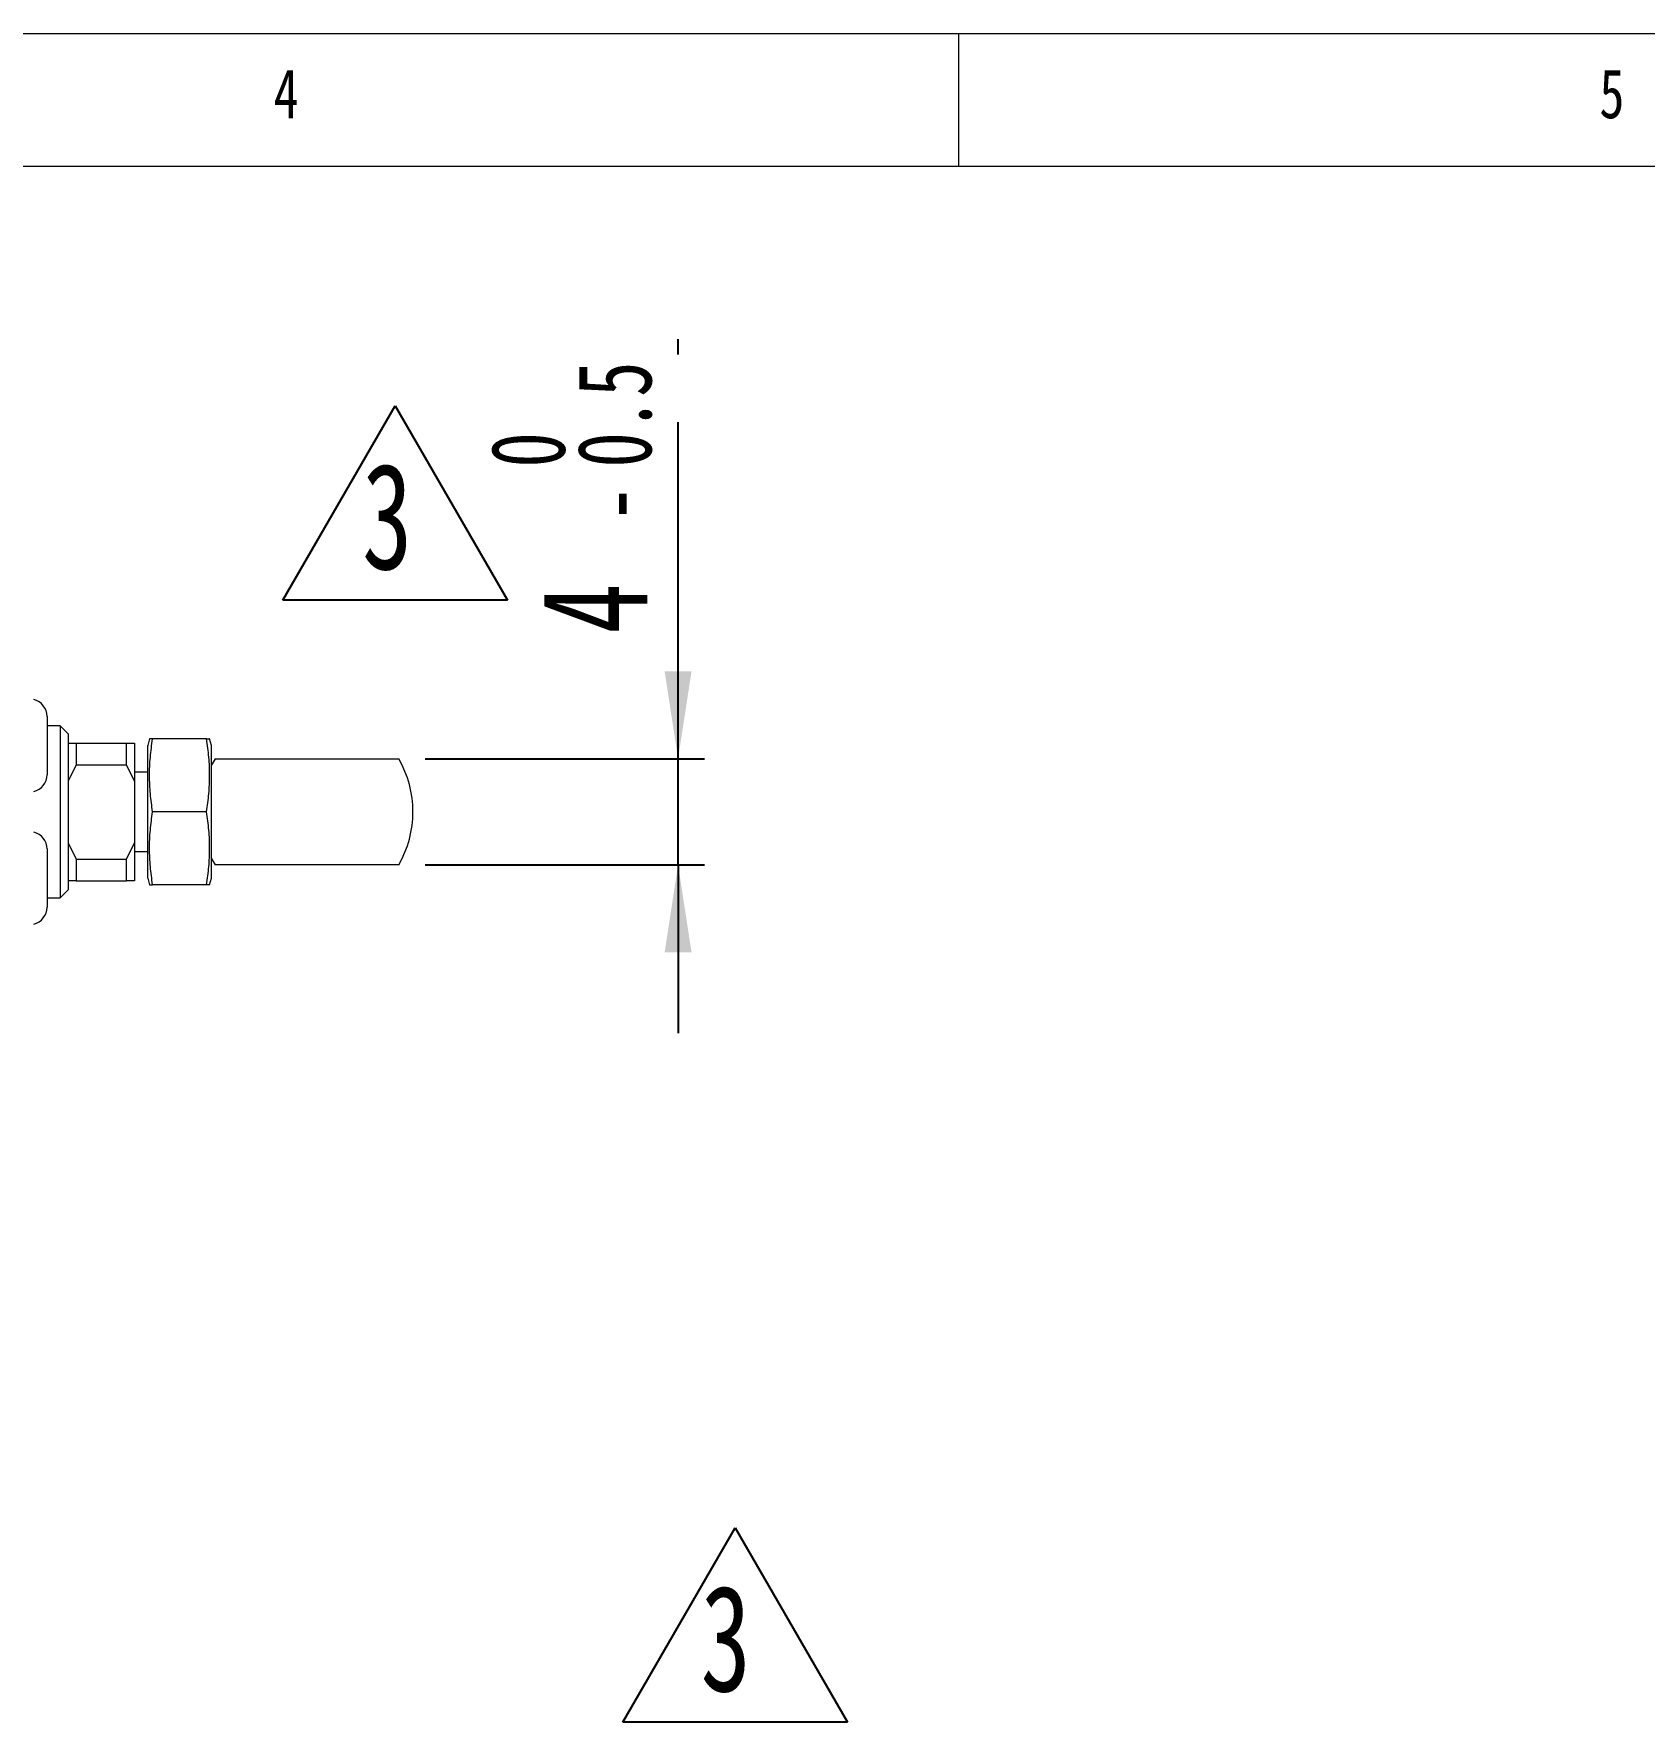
# Paper-space layout '시트2-ENG' of a CAD drawing. Header units: millimetres. Extents: x 5 to 415, y 5 to 292.
# Drawn here: x 175.1 to 235.9, y 228.3 to 292 of the extents above; entities that cross this region are included whole.
import ezdxf

# ---------------------------------------------------------------- set-up
doc = ezdxf.new("R2010")
doc.units = ezdxf.units.MM
doc.linetypes.add('CENTERX2', pattern=[20.32, 12.7, -2.54, 2.54, -2.54])
doc.layers.add('CENTER_LINE', color=7, linetype='CENTERX2')
doc.styles.add('SLDTEXTSTYLE0', font='TXT', dxfattribs={"width": 0.7})
doc.styles.add('SLDTEXTSTYLE3', font='TXT', dxfattribs={"width": 0.75})
doc.dimstyles.new('SLDDIMSTYLE8', dxfattribs={"dimtxt": 4, "dimasz": 3.302, "dimexe": 0, "dimexo": 0.0625, "dimgap": 1, "dimtad": 1, "dimrnd": 1e-09, "dimzin": 12, "dimdsep": 46, "dimtxsty": 'SLDTEXTSTYLE0', "dimsah": 1, "dimcen": 0.09, "dimadec": 0, "dimazin": 3, "dimtol": 1, "dimtm": 0.5, "dimtfac": 1, "dimtmove": 0, "dimatfit": 0, "dimfxl": 1, "dimfrac": 2, "dimtolj": 1, "dimarcsym": 0})

# ---------------------------------------------------------------- blocks, each defined once
blk = doc.blocks.new('SW_NOTE_0_11')
at = {"layer": 'CENTER_LINE', "color": 0}
for p, q in [((-2.927, -0.009), (1.306, 7.325)), ((1.306, 7.325), (5.54, -0.009)), ((5.54, -0.009), (-2.927, -0.009))]:
    blk.add_line(p, q, dxfattribs=at)
at = {"layer": 'CENTER_LINE', "color": 0, "insert": (0, 5.156), "char_height": 4, "attachment_point": 1, "style": 'SLDTEXTSTYLE0'}
blk.add_mtext('3', dxfattribs=at)
blk = doc.blocks.new('_D_43')
at = {"layer": 'CENTER_LINE'}
for p, q in [((199.421, 264.659), (199.421, 280.479)), ((189.885, 264.659), (200.421, 264.659)), ((199.421, 260.659), (199.421, 264.659)), ((189.885, 260.659), (200.421, 260.659)), ((199.421, 260.659), (199.421, 254.309))]:
    blk.add_line(p, q, dxfattribs=at)
for points in [[(199.421, 264.659), (199.929, 267.961), (198.913, 267.961)], [(199.421, 260.659), (198.913, 257.357), (199.929, 257.357)]]:
    blk.add_solid(points, dxfattribs=at)
at = {"layer": 'CENTER_LINE', "attachment_point": 1, "rotation": 90, "style": 'SLDTEXTSTYLE0'}
for s, insert, char_height in [('0.5', (195.613, 275.642), 2.8), ('0', (192.35, 275.642), 2.8), ('-', (195.613, 273.604), 2.8), ('4', (194.265, 269.376), 4)]:
    blk.add_mtext(s, dxfattribs=dict(at, insert=insert, char_height=char_height))
blk = doc.blocks.new('SW_NOTE_0_18')
at = {"layer": 'CENTER_LINE', "color": 0}
for p, q in [((-2.982, -0.015), (1.252, 7.319)), ((1.252, 7.319), (5.486, -0.015)), ((5.486, -0.015), (-2.982, -0.015))]:
    blk.add_line(p, q, dxfattribs=at)
at = {"layer": 'CENTER_LINE', "color": 0, "insert": (0, 5.156), "char_height": 4, "attachment_point": 1, "style": 'SLDTEXTSTYLE0'}
blk.add_mtext('3', dxfattribs=at)

psp = doc.layouts.new('시트2-ENG')

# ---------------------------------------------------------------- linework, layer by layer
at = {"color": 7, "linetype": 'Continuous', "lineweight": 18}
for p, q in [((415, 292), (5, 292)), ((210, 292), (210, 287)), ((410.25, 287), (10, 287)), ((175.621, 266.259), (175.621, 264.059)), ((176.121, 265.899), (175.621, 265.899)), ((176.421, 265.599), (176.121, 265.899)), ((176.121, 265.899), (176.121, 261.016)), ((176.421, 265.599), (176.421, 261.169)), ((176.421, 265.253), (176.722, 265.253)), ((176.722, 265.253), (176.722, 264.432)), ((176.722, 265.253), (178.621, 265.253)), ((178.621, 264.432), (178.621, 265.253)), ((178.621, 265.253), (178.921, 265.253)), ((178.921, 265.253), (178.921, 263.821)), ((179.488, 265.409), (179.421, 265.159)), ((179.421, 260.159), (179.421, 265.159)), ((181.64, 265.409), (179.602, 265.409)), ((181.821, 265.159), (181.754, 265.409)), ((181.821, 260.159), (181.821, 265.159)), ((176.722, 264.432), (176.421, 263.819)), ((176.722, 264.432), (178.621, 264.432)), ((178.921, 263.821), (178.621, 264.432)), ((181.957, 264.659), (188.885, 264.659)), ((179.421, 264.159), (178.921, 264.159)), ((178.921, 263.821), (178.921, 261.486)), ((181.64, 262.659), (179.602, 262.659)), ((175.621, 261.259), (175.621, 259.059)), ((176.421, 261.486), (176.721, 260.875)), ((176.421, 261.169), (176.421, 259.719)), ((178.621, 260.875), (178.921, 261.486)), ((178.921, 261.486), (178.921, 260.053)), ((178.921, 261.159), (179.421, 261.159)), ((176.121, 261.016), (176.121, 259.419)), ((176.721, 260.875), (178.621, 260.875)), ((176.721, 260.875), (176.721, 260.053)), ((178.621, 260.053), (178.621, 260.875)), ((188.885, 260.659), (181.957, 260.659)), ((176.721, 260.053), (176.421, 260.053)), ((176.721, 260.053), (178.621, 260.053)), ((178.921, 260.053), (178.621, 260.053)), ((179.421, 260.159), (179.488, 259.909)), ((181.64, 259.909), (179.602, 259.909)), ((181.754, 259.909), (181.821, 260.159)), ((175.621, 259.419), (176.121, 259.419)), ((176.121, 259.419), (176.421, 259.719))]:
    psp.add_line(p, q, dxfattribs=at)
for centre, radius, start, end in [((174.971, 266.259), 0.65, 0, 76.65764), ((185.421, 262.659), 4, 150, 154.15807), ((185.421, 262.659), 4, 330, 30), ((174.971, 264.059), 0.65, 283.34236, 0), ((174.971, 261.259), 0.65, 0, 76.65764), ((185.421, 262.659), 4, 205.84193, 210), ((174.971, 259.059), 0.65, 283.34236, 0)]:
    psp.add_arc(centre, radius, start, end, dxfattribs=at)
for points, knots in [([(179.602, 265.409), (179.539, 265.409), (179.467, 265.409), (179.496, 265.409), (179.5, 265.409)], [0, 0, 0, 0, 0.866831, 1, 1, 1, 1]), ([(179.602, 262.659), (179.571, 262.886), (179.509, 263.338), (179.478, 264.026), (179.507, 264.718), (179.57, 265.179), (179.602, 265.409)], [0, 0, 0, 0, 0.2476456, 0.4952095, 0.7475612, 1, 1, 1, 1]), ([(181.64, 262.659), (181.671, 262.886), (181.733, 263.338), (181.764, 264.026), (181.735, 264.718), (181.672, 265.179), (181.64, 265.409)], [0, 0, 0, 0, 0.247646, 0.49521, 0.747561, 1, 1, 1, 1]), ([(181.64, 265.409), (181.702, 265.409), (181.774, 265.409), (181.746, 265.409), (181.742, 265.409)], [0, 0, 0, 0, 0.8668313, 1, 1, 1, 1]), ([(179.602, 259.909), (179.571, 260.136), (179.509, 260.588), (179.478, 261.276), (179.507, 261.968), (179.57, 262.429), (179.602, 262.659)], [0, 0, 0, 0, 0.247646, 0.49521, 0.747561, 1, 1, 1, 1]), ([(181.64, 259.909), (181.671, 260.136), (181.733, 260.588), (181.764, 261.276), (181.735, 261.968), (181.672, 262.429), (181.64, 262.659)], [0, 0, 0, 0, 0.247646, 0.49521, 0.747561, 1, 1, 1, 1]), ([(179.499, 259.909), (179.495, 259.909), (179.467, 259.909), (179.539, 259.909), (179.602, 259.909)], [0, 0, 0, 0, 0.119939, 1, 1, 1, 1]), ([(181.743, 259.909), (181.747, 259.909), (181.775, 259.909), (181.703, 259.909), (181.64, 259.909)], [0, 0, 0, 0, 0.119939, 1, 1, 1, 1])]:
    psp.add_open_spline(points, degree=3, knots=knots, dxfattribs=at)

# ---------------------------------------------------------------- block references
at = {"layer": 'CENTER_LINE'}
for name, p in [('SW_NOTE_0_18', (187.501, 270.65)), ('SW_NOTE_0_11', (200.267, 228.336))]:
    psp.add_blockref(name, p, dxfattribs=at)

# ---------------------------------------------------------------- texts
at = {"color": 7, "linetype": 'Continuous', "lineweight": 0, "char_height": 1.852, "attachment_point": 1, "style": 'SLDTEXTSTYLE3'}
for s, insert in [('4', (184.167, 290.668)), ('5', (234.167, 290.668))]:
    psp.add_mtext(s, dxfattribs=dict(at, insert=insert))

# ---------------------------------------------------------------- dimensions: what is measured, and where the dimension line sits
at = {"layer": 'CENTER_LINE'}
dim = psp.add_linear_dim(base=(199.421, 264.659), p1=(188.885, 260.659), p2=(188.885, 264.659), angle=90, dimstyle='SLDDIMSTYLE8', dxfattribs=at)
dim.commit()
dim.dimension.update_dxf_attribs({"geometry": '_D_43', "text_midpoint": (199.421, 274.928), "dimtype": 160})

doc.saveas('drawing.dxf')
